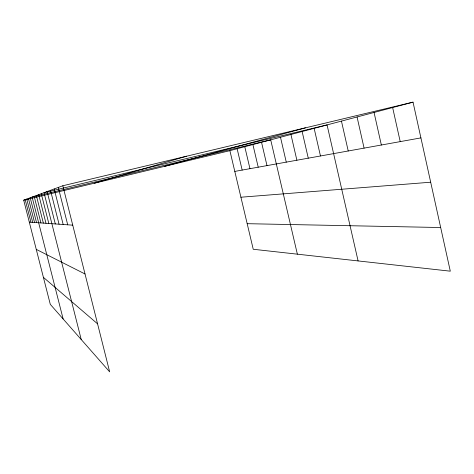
<?xml version="1.0" encoding="UTF-8"?>
<svg xmlns="http://www.w3.org/2000/svg" width="474" height="474" viewBox="0 0 474 474"><rect width="100%" height="100%" fill="white"/><g stroke="black" fill="none" stroke-linecap="round" stroke-linejoin="round"><path stroke-width="0.71" d="M62.823 185.761L109.654 371.853L50.297 304.361L23.7 200.182L62.823 185.761L413.032 102.147L450.3 271.181L253.24 249.265L229.884 150.661L413.032 102.147M94.486 183.177L186.643 156.201M164.537 166.356L305.428 127.838M23.7 200.182L229.884 150.661M234.802 171.41L420.912 137.893M240.911 197.22L430.682 182.212M247.179 223.687L440.678 227.526M29.299 222.116L72.735 225.162M36.261 249.383L85.024 273.978M43.401 277.343L97.573 323.849M38.714 194.648L45.984 223.284M36.35 195.519L43.359 223.1M34.158 196.325L40.924 222.928M63.137 318.961L32.119 197.077L270.707 139.848L297.364 254.171M30.212 197.782L36.539 222.62M28.428 198.44L34.555 222.484M26.751 199.056L32.694 222.353M25.181 199.637L30.946 222.229M58.284 187.431L67.711 224.806M54.196 188.942L63.172 224.492M50.487 190.305L59.054 224.202M47.11 191.555L55.304 223.941M81.226 339.526L44.017 192.693L327.06 124.917L358.089 260.925M41.256 193.706L48.81 223.485M237.124 148.741L242.167 170.083M252.903 144.564L258.217 167.192M244.785 146.715L249.958 168.685M261.529 142.277L266.992 165.616M290.935 134.486L296.89 160.23M280.49 137.253L286.266 162.144M314.138 128.341L320.471 155.982M302.128 131.523L308.266 158.18M341.446 121.107L348.224 150.981M374.057 112.468L381.351 145.02M357.058 116.971L364.085 148.125M392.638 107.551L400.216 141.619"/></g></svg>
